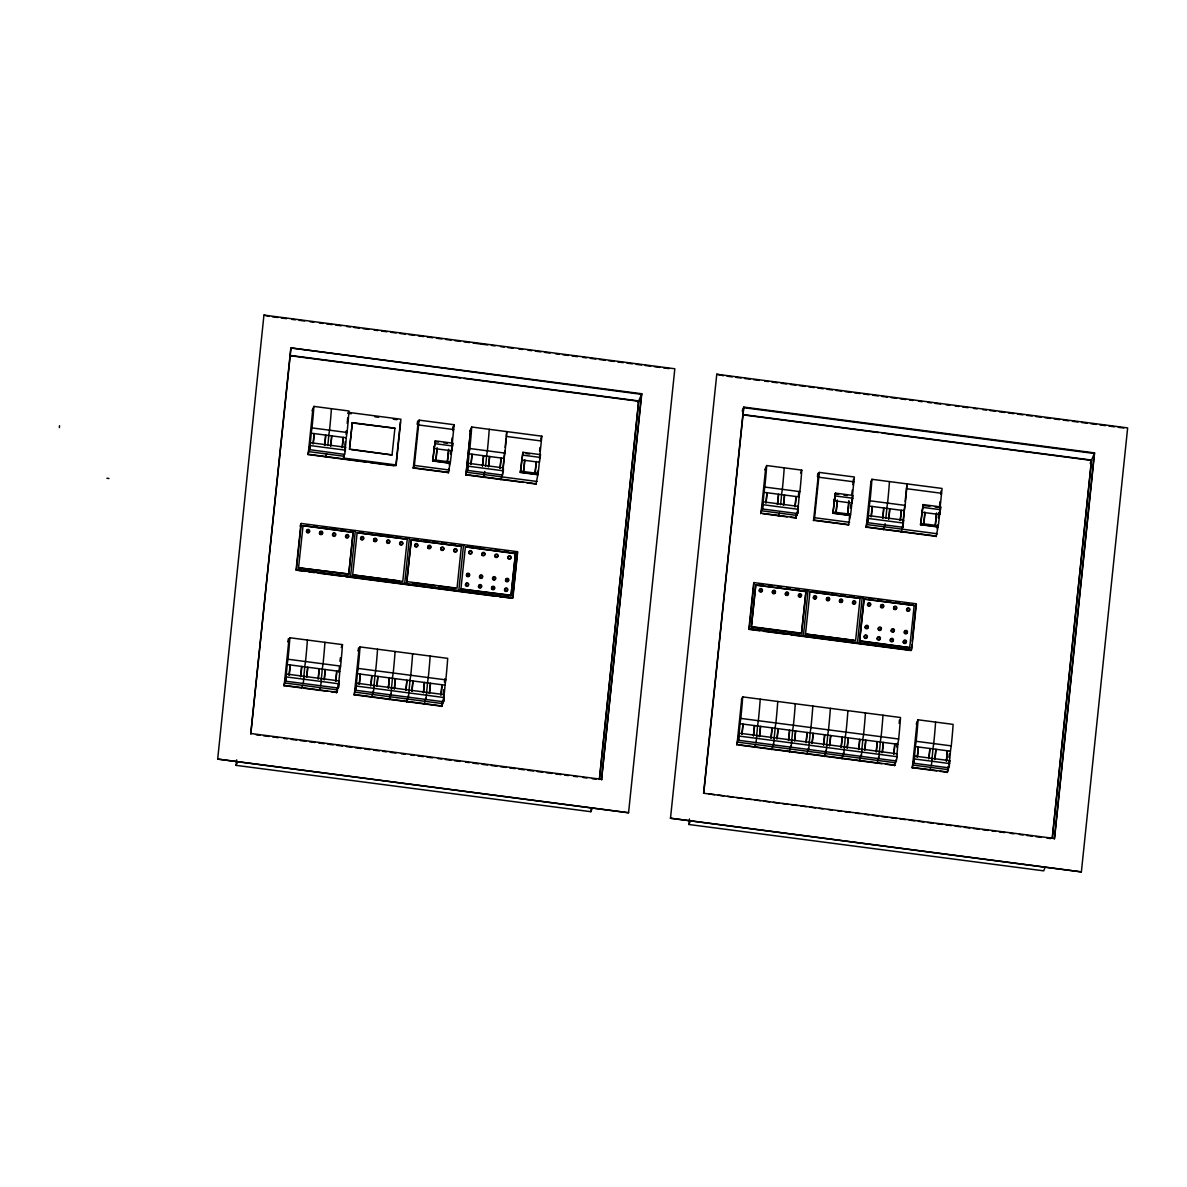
<?xml version="1.0" encoding="UTF-8"?>
<svg xmlns="http://www.w3.org/2000/svg" width="1187" height="1187" viewBox="0 0 1187 1187"><rect width="100%" height="100%" fill="white"/><g stroke="black" fill="none" stroke-linecap="round" stroke-linejoin="round"><path stroke-width="1.5" d="M286.438 674.038L285.696 681.204L338.354 688.045L338.577 687.303L339.052 680.908L286.438 674.038L283.945 685.923M310.445 442.692L309.703 449.858L309.659 446.891A13.383 1.142 -82.6 0 0 311.172 433.196L312.003 427.899A72.051 6.143 -82.6 0 0 313.872 406.399L348.948 410.984A72.051 6.143 -82.6 0 1 347.079 432.483L346.248 437.766A13.383 1.142 -82.6 0 1 344.734 451.461L345.521 447.262L310.445 442.692L307.952 454.576M345.521 447.262L344.779 454.443L309.822 449.68M355.803 690.3L443.582 701.784L444.235 698.03L444.264 694.647L356.59 683.193L355.892 690.33L355.803 687.392A13.383 1.142 -82.6 0 0 357.302 673.697L358.133 668.415A72.051 6.143 -82.6 0 0 360.002 646.915L447.692 658.355A72.051 6.143 -82.6 0 1 445.822 679.869L444.991 685.151A13.383 1.142 -82.6 0 1 443.493 698.846L441.772 706.547M467.5 470.408L502.62 475.067L503.362 470.794L503.362 467.886L468.286 463.301L467.544 470.482L467.5 467.5A13.383 1.142 -82.6 0 0 468.999 453.805L469.829 448.523A72.051 6.143 -82.6 0 0 471.699 427.023L541.851 436.178L539.536 458.523M738.477 740.287L896.348 760.971L897.016 757.677L897.09 753.79L739.249 733.18L738.566 740.317L738.462 737.379A13.383 1.142 -82.6 0 0 739.976 723.684L740.807 718.402A72.051 6.143 -82.6 0 0 742.676 696.888L900.518 717.512A72.051 6.143 -82.6 0 1 898.648 739.011L897.817 744.294A13.383 1.142 -82.6 0 1 896.838 754.368M763.271 501.834L762.529 509.015L797.649 513.556L797.872 512.814L798.347 506.419L763.271 501.834L760.778 513.719M905.147 501.567L906.987 483.866A72.051 6.143 -82.6 0 1 905.117 505.38L904.286 510.662A13.383 1.142 -82.6 0 1 902.788 524.357L902.832 527.34L903.574 520.158L868.498 515.573L867.756 522.755L867.712 519.772A13.383 1.142 -82.6 0 0 869.21 506.077L870.041 500.795A72.051 6.143 -82.6 0 0 871.911 479.296L942.063 488.45L939.57 512.547A13.383 1.142 -82.6 0 1 938.279 525.737L936.157 536.643M914.628 756.089L913.886 763.256L948.962 767.841L949.229 767.069L949.704 760.674L914.628 756.089L912.135 767.974M285.652 681.145L285.652 678.237A13.383 1.142 -82.6 0 0 287.15 664.542L287.981 659.245A72.051 6.143 -82.6 0 0 289.851 637.745L342.464 644.615A72.051 6.143 -82.6 0 1 340.595 666.115L339.764 671.412A13.383 1.142 -82.6 0 1 338.785 681.486M502.754 470.898A13.383 1.142 -82.6 0 0 504.074 458.39L504.905 453.108A72.051 6.143 -82.6 0 0 506.775 431.593L506.285 436.415L541.361 441M762.484 508.941L762.484 506.033A13.383 1.142 -82.6 0 0 763.983 492.338L764.814 487.056A72.051 6.143 -82.6 0 0 766.683 465.541L801.759 470.126A72.051 6.143 -82.6 0 1 799.89 491.626L799.059 496.923A13.383 1.142 -82.6 0 1 798.094 506.997M913.856 763.196L913.842 760.288A13.383 1.142 -82.6 0 0 915.355 746.593L916.186 741.296A72.051 6.143 -82.6 0 0 918.055 719.797L953.131 724.382A72.051 6.143 -82.6 0 1 951.262 745.881L950.431 751.163A13.383 1.142 -82.6 0 1 948.917 764.873L949.704 760.674M288.352 638.725L288.04 642.063L289.851 637.745M358.504 647.894L358.192 651.233L360.002 646.915M417.601 421.118L417.275 424.456L419.085 420.139L454.161 424.723L451.668 448.82A13.383 1.142 -82.6 0 1 451.639 449.621M817.798 473.405L817.487 476.744L819.297 472.426L854.373 476.996L851.88 501.092A13.383 1.142 -82.6 0 1 850.589 514.283L848.468 525.188M436.979 448.567L435.852 460.111A13.383 1.142 -82.6 0 0 437.113 447.722M448.493 450.081L447.365 461.624A13.383 1.142 -82.6 0 0 448.641 449.235M524.654 460.022L523.541 471.565A13.383 1.142 -82.6 0 0 524.758 460.066M536.183 461.535L535.055 473.079A13.383 1.142 -82.6 0 0 536.287 461.565M837.176 500.855L836.049 512.383A13.383 1.142 -82.6 0 0 837.325 499.994M848.868 500.706L847.577 513.897A13.383 1.142 -82.6 0 0 848.839 501.507M936.395 513.808L935.267 525.351A13.383 1.142 -82.6 0 0 936.528 512.962M59.35 427.646L59.543 425.718M217.681 759.087L263.944 315.104L674.824 368.771L628.561 812.754L217.681 759.087L628.561 812.754M592.239 808.406L590.859 811.7L236.094 765.363L236.658 759.858M290.77 348.518L250.739 734.1L291.008 347.939L641.766 393.758L601.497 779.904L641.514 394.336L291.008 347.939M288.886 640.045L284.183 685.344L336.796 692.229L337.167 688.594M296.038 570.205L300.904 524.209M312.893 408.699L308.175 454.25L395.864 465.705L400.405 421.978M301.216 523.452L296.483 569.167L512.947 597.447L517.695 551.732L301.216 523.452L300.074 526.182M298.56 567.787L303.026 525.648L353.132 532.191L348.785 574.048L298.56 567.787L348.785 574.048M343.933 454.428L343.562 458.078L396.176 464.948L400.924 419.234L348.31 412.364M344.883 445.273L345.269 441.623M346.025 434.308L346.411 430.644M347.168 423.344L347.732 417.854M349.631 447.618L352.316 422.661L394.915 428.225L392.036 454.947L351.218 449.621M349.453 449.383L352.316 422.661M348.666 574.33L353.132 532.191M338.859 672.287L339.423 666.857M339.986 661.411L340.372 657.791M336.559 692.793L338.265 685.107A13.383 1.142 -82.6 0 0 338.443 683.92M350.595 576.244L355.343 530.53M352.673 574.864L357.139 532.711L407.245 539.254L402.779 581.407L352.673 574.864L399.203 580.933M359.038 649.215L354.334 694.514L442.024 705.968L442.588 700.523M354.097 695.092L356.59 683.193M373.163 691.294L371.62 697.377M418.121 422.438L413.299 468.034L448.374 472.619M390.701 693.579L389.158 699.662M413.18 468.331L414.382 465.452L419.085 420.139M404.708 583.307L409.456 537.592M411.266 539.788L406.8 581.927L411.266 539.788L461.372 546.332L457.025 588.188L406.918 581.645M408.239 695.879L406.696 701.962M432.632 460.971L435.214 440.852L452.796 443.196L451.802 450.823L434.264 448.538L434.13 446.535A13.383 1.142 -82.6 0 1 432.84 459.725L432.632 460.971L450.17 463.271L450.377 462.01A13.383 1.142 -82.6 0 0 451.609 450.511M448.879 468.702L448.493 472.337L413.417 467.752M449.25 465.081L449.621 461.461M450.377 454.206L450.748 450.585M451.698 441.519L452.069 437.899M452.826 430.644L453.197 427.023M425.777 698.164L424.234 704.247M448.256 472.916L450.17 463.271M466.283 471.284L470.616 429.605M443.33 693.282L443.715 689.662M444.472 682.406L444.843 678.786M470.735 429.323L466.031 474.622L536.183 483.777M465.794 475.201L468.286 463.301M458.82 590.369L463.568 544.655M509.223 595.31L460.912 589.004L465.378 546.851L515.484 553.394L511.018 595.548L515.484 553.394M484.875 471.402L483.332 477.486M502.413 473.687L500.869 479.785M502.65 471.387L504.757 451.134M505.128 447.454L506.092 438.255M520.321 472.426L522.903 452.306L540.486 454.651L539.491 462.277L521.954 459.977L521.82 457.989A13.383 1.142 -82.6 0 1 520.529 471.18L520.321 472.426L537.859 474.726L538.067 473.465A13.383 1.142 -82.6 0 0 539.328 461.075M499.668 596.809L512.621 598.189L517.369 552.474L513.704 552M537.132 474.726L537.503 471.105M539.566 451.164L539.951 447.544M535.945 484.37L537.859 474.726M590.859 811.7L591.23 808.035M599.361 779.458L638.621 401.236L464.162 378.445M599.48 779.176L638.74 400.939L289.821 355.373M670.492 818.229L716.77 374.246L1127.65 427.913L1081.372 871.896L670.492 818.229L1081.372 871.896M1045.064 867.563L1043.67 870.843L688.92 824.505L689.484 819M703.802 792.664L743.834 407.096L1094.577 452.9L1054.56 838.482L703.565 793.242L743.596 407.66L1094.34 453.479L1054.323 839.061M741.712 699.188L737.008 744.501L894.835 765.111M759.814 630.787L748.863 629.347L753.611 583.633M765.719 467.841L761.015 513.155L796.091 517.74L796.477 514.105M736.756 745.065L739.249 733.18M799.697 633.25L751.386 626.944L755.733 585.072L805.958 591.334L801.492 633.487L805.958 591.334M751.386 626.944L755.852 584.79M798.347 495.988L798.732 492.368M773.375 743.566L771.832 749.65M795.854 518.304L797.56 510.618A13.383 1.142 -82.6 0 0 797.738 509.431M818.333 474.711L813.629 520.025L848.705 524.609M790.913 745.851L789.37 751.95M813.392 520.603L814.594 517.725L819.297 472.426M803.421 635.386L808.154 589.672M805.498 634.006L809.964 591.868L860.071 598.411L855.604 640.55L805.498 634.006L853.824 640.312M808.451 748.151L806.908 754.235M832.844 513.259L835.425 493.124L853.008 495.469L852.014 503.095L834.476 500.81L834.342 498.807A13.383 1.142 -82.6 0 1 833.051 511.998L832.844 513.259L850.382 515.544M849.269 519.164L849.833 513.734M850.396 508.288L850.782 504.668M851.717 495.602L852.281 490.172M852.845 484.741L853.408 479.296M825.989 750.436L824.446 756.52M870.946 481.596L866.243 526.894L936.395 536.064M843.527 752.721L841.984 758.819M866.006 527.473L868.498 515.573M857.533 642.449L862.281 596.735M859.611 641.069L864.077 598.931L914.183 605.474L909.717 647.627L859.611 641.069L864.077 598.931M861.065 755.021L859.522 761.104M885.087 523.675L883.543 529.758M878.603 757.306L877.059 763.404M904.776 505.261L902.283 529.179L901.081 532.058M896.719 746.994L897.105 743.374M899.167 723.432L899.42 720.094M894.597 765.689L896.14 759.606M920.518 524.699L923.115 504.579L940.683 506.923L939.703 514.55L922.165 512.265L922.032 510.262A13.383 1.142 -82.6 0 1 920.741 523.452L920.518 524.699L938.056 526.998M790.824 634.837L911.215 650.55L911.898 644.778M912.284 641.128L915.963 604.836M917.076 722.097L912.373 767.41L947.449 771.98L948.012 766.55M937.151 528.808L937.522 525.188M938.279 517.933L938.843 512.502M939.6 505.247L939.97 501.626M940.727 494.371L940.979 491.047M948.962 757.484L949.333 753.864M1052.365 836.776L1091.447 460.378L882.089 433.032M1052.305 838.319L1091.565 460.096L742.647 414.515M313.042 443.849L314.169 433.581A13.383 1.142 -82.6 0 1 313.205 443.656M289.034 675.195L290.162 664.928A13.383 1.142 -82.6 0 1 289.183 675.002M324.57 445.362L325.698 435.095A13.383 1.142 -82.6 0 1 324.719 445.155M300.548 676.709L301.676 666.441A13.383 1.142 -82.6 0 1 300.712 676.501M330.579 446.149L331.707 435.881A13.383 1.142 -82.6 0 1 330.743 445.941M306.75 675.774L307.7 667.213A13.383 1.142 -82.6 0 1 306.721 677.287M342.108 447.647L343.236 437.38A13.383 1.142 -82.6 0 1 342.257 447.454M318.086 678.994L319.214 668.726A13.383 1.142 -82.6 0 1 318.25 678.801M324.11 679.78L325.238 669.513A13.383 1.142 -82.6 0 1 324.259 679.587M335.624 681.293L336.752 671.011A13.383 1.142 -82.6 0 1 335.787 681.086M359.186 684.365L360.314 674.097A13.383 1.142 -82.6 0 1 359.335 684.157M370.7 685.863L371.828 675.596A13.383 1.142 -82.6 0 1 370.863 685.671M376.902 684.944L377.852 676.382A13.383 1.142 -82.6 0 1 376.873 686.457M388.238 688.163L389.366 677.881A13.383 1.142 -82.6 0 1 388.401 687.956M394.262 688.95L395.375 678.667A13.383 1.142 -82.6 0 1 394.41 688.742M405.776 690.448L406.904 680.181A13.383 1.142 -82.6 0 1 405.939 690.255M411.8 691.235L412.913 680.967A13.383 1.142 -82.6 0 1 411.948 691.042M423.314 692.733L424.442 682.466A13.383 1.142 -82.6 0 1 423.477 692.54M429.338 693.52L430.451 683.252A13.383 1.142 -82.6 0 1 429.486 693.327M440.852 695.033L441.979 684.765A13.383 1.142 -82.6 0 1 441.015 694.825M470.883 464.473L472.011 454.206A13.383 1.142 -82.6 0 1 471.046 464.265M482.412 465.972L483.539 455.704A13.383 1.142 -82.6 0 1 482.56 465.779M488.421 466.758L489.548 456.491A13.383 1.142 -82.6 0 1 488.584 466.565M499.95 468.272L501.077 457.989A13.383 1.142 -82.6 0 1 500.098 468.064M765.867 503.006L766.995 492.724A13.383 1.142 -82.6 0 1 766.016 502.798M741.845 734.352L742.973 724.07A13.383 1.142 -82.6 0 1 742.009 734.145M777.396 504.505L778.524 494.237A13.383 1.142 -82.6 0 1 777.544 504.312M753.374 735.851L754.502 725.583A13.383 1.142 -82.6 0 1 753.537 735.658M783.405 505.291L784.533 495.024A13.383 1.142 -82.6 0 1 783.554 505.098M759.383 736.637L760.511 726.37A13.383 1.142 -82.6 0 1 759.546 736.444M794.934 506.79L796.062 496.522A13.383 1.142 -82.6 0 1 795.082 506.597M770.912 738.136L772.04 727.868A13.383 1.142 -82.6 0 1 771.075 737.943M776.921 738.922L778.049 728.655A13.383 1.142 -82.6 0 1 777.084 738.729M788.45 740.436L789.578 730.168A13.383 1.142 -82.6 0 1 788.613 740.228M794.652 739.501L795.587 730.94A13.383 1.142 -82.6 0 1 794.622 741.014M805.988 742.721L807.115 732.453A13.383 1.142 -82.6 0 1 806.151 742.528M811.997 743.507L813.125 733.24A13.383 1.142 -82.6 0 1 812.16 743.314M823.526 745.021L824.653 734.738A13.383 1.142 -82.6 0 1 823.689 744.813M829.535 745.807L830.663 735.525A13.383 1.142 -82.6 0 1 829.698 745.599M841.064 747.306L842.191 737.038A13.383 1.142 -82.6 0 1 841.227 747.113M871.095 516.746L872.222 506.478A13.383 1.142 -82.6 0 1 871.243 516.553M847.073 748.092L848.201 737.824A13.383 1.142 -82.6 0 1 847.236 747.899M882.624 518.244L883.751 507.977A13.383 1.142 -82.6 0 1 882.772 518.051M858.602 749.59L859.729 739.323A13.383 1.142 -82.6 0 1 858.765 749.398M888.633 519.031L889.76 508.763A13.383 1.142 -82.6 0 1 888.781 518.838M864.804 748.671L865.738 740.109A13.383 1.142 -82.6 0 1 864.774 750.184M900.161 520.544L901.289 510.276A13.383 1.142 -82.6 0 1 900.31 520.336M876.14 751.89L877.267 741.608A13.383 1.142 -82.6 0 1 876.288 751.683M882.149 752.677L883.276 742.394A13.383 1.142 -82.6 0 1 882.312 752.469M893.677 754.175L894.805 743.908A13.383 1.142 -82.6 0 1 893.826 753.982M917.225 757.247L918.352 746.979A13.383 1.142 -82.6 0 1 917.388 757.054M928.753 758.76L929.881 748.493A13.383 1.142 -82.6 0 1 928.902 758.567M934.762 759.546L935.89 749.279A13.383 1.142 -82.6 0 1 934.926 759.339M946.291 761.045L947.419 750.777A13.383 1.142 -82.6 0 1 946.44 760.852M434.264 448.538L435.258 440.911M521.954 459.977L522.903 452.306M834.476 500.81L835.425 493.124M922.165 512.265L923.16 504.638M539.625 458.657L540.441 454.591M852.414 497.872L852.014 503.095M339.052 680.908L338.31 688.074M444.264 694.647L443.523 701.829M502.576 472.085L503.362 467.886M798.347 506.419L797.605 513.585M902.788 524.357L903.574 520.158M425.955 699.469L426.726 692.362M263.944 315.104L268.959 316.365M312.047 410.717L313.872 406.399M325.49 456.876L326.707 453.998M303.026 525.648L353.014 532.473M343.028 459.161L344.245 456.283L309.169 451.698M236.094 765.363L237.474 762.069M394.915 428.225L352.198 422.943M357.139 532.711L407.245 539.254M392.036 454.947L349.571 449.101M301.483 688.223L302.685 685.344M319.021 690.508L320.223 687.629M341.248 647.494L342.464 644.615M452.959 427.602L454.161 424.723M469.889 431.341L471.699 427.023M461.372 546.332L411.132 540.07M465.378 546.851L515.366 553.691M460.912 589.004L511.137 595.251M540.649 439.056L541.851 436.178M638.057 402.556L641.766 393.758M716.77 374.246L723.536 375.73M742.201 410.954L743.834 407.096M764.873 469.859L766.683 465.541M778.316 516.019L779.518 513.14M800.557 473.005L801.759 470.126M688.92 824.505L690.3 821.226M741.46 699.766L742.676 696.888M809.964 591.868L860.071 598.411M754.294 747.365L755.511 744.486M870.709 482.174L871.911 479.296M914.183 605.474L863.958 599.212M909.717 647.627L859.729 640.787M916.23 724.115L918.055 719.797M929.673 770.274L930.89 767.395M947.211 772.559L948.428 769.68L913.352 765.111M1090.2 463.345L1094.577 452.9M303.279 683.46L303.976 676.323M373.341 692.585L374.128 685.492M390.968 694.914L391.651 687.777M867.801 522.71L902.788 527.265M773.553 744.872L774.325 737.765M808.718 749.487L809.4 742.335M861.332 756.356L862.014 749.22M931.394 765.481L932.166 758.374M452.751 443.137L451.802 450.823M940.653 506.864L939.703 514.55M408.447 697.244L409.189 690.062M756.045 742.647L756.787 735.465M843.734 754.101L844.476 746.92M272.476 316.825L277.728 317.508M281.245 317.968L286.497 318.65M291.765 319.333L295.429 319.822M299.094 320.297L304.584 321.009M310.074 321.736L313.739 322.211M319.244 322.923L322.909 323.413M326.573 323.888L332.063 324.6M335.728 325.075L341.218 325.802M346.708 326.514L350.373 326.989M354.038 327.478L359.542 328.191M363.207 328.665L368.697 329.392M374.187 330.105L377.852 330.579M381.517 331.069L387.007 331.781M390.671 332.256L396.176 332.983M399.841 333.458L405.331 334.17M408.996 334.645L414.486 335.372M418.15 335.847L423.64 336.559M427.305 337.049L432.81 337.761M436.475 338.236L441.965 338.963M445.629 339.437L451.119 340.15M454.784 340.639L460.274 341.352M463.939 341.826L469.444 342.553M473.094 343.028L487.753 344.942M491.418 345.417L495.083 345.892M500.573 346.619L504.238 347.094M507.902 347.568L513.392 348.295M518.897 349.008L522.562 349.482M528.052 350.21L531.717 350.684M535.382 351.159L540.871 351.871M544.536 352.361L550.026 353.073M555.531 353.785L559.196 354.275M562.861 354.75L568.35 355.462M572.015 355.952L577.505 356.664M582.995 357.376L586.66 357.866M590.325 358.34L595.829 359.053M599.494 359.527L604.984 360.255M608.649 360.729L614.139 361.441M617.804 361.931L623.294 362.643M626.959 363.118L632.463 363.845M636.128 364.32L641.618 365.032M645.283 365.507L650.773 366.234M654.438 366.709L659.927 367.421M663.592 367.911L669.097 368.623M727.052 376.19L732.305 376.887M735.821 377.347L741.074 378.03M744.59 378.49L750.08 379.202M753.745 379.677L759.235 380.404M764.74 381.116L768.404 381.591M772.054 382.08L777.559 382.793M781.224 383.267L786.714 383.995M790.379 384.469L795.869 385.182M799.534 385.656L805.038 386.383M808.688 386.858L814.193 387.57M817.858 388.06L823.348 388.772M827.013 389.247L832.502 389.974M836.167 390.449L841.672 391.161M845.322 391.651L850.827 392.363M854.492 392.838L859.981 393.565M863.646 394.039L869.136 394.752M872.801 395.226L878.306 395.954M881.956 396.428L887.461 397.141M891.125 397.63L896.615 398.342M900.28 398.817L905.77 399.544M909.435 400.019L913.1 400.494M918.59 401.221L922.254 401.696M927.759 402.408L931.424 402.883M935.089 403.372L940.579 404.084M946.069 404.797L949.734 405.286M955.223 405.999L958.888 406.473M962.553 406.963L968.058 407.675M973.548 408.387L977.213 408.877M982.702 409.589L986.367 410.064M990.032 410.539L995.522 411.266M999.187 411.741L1004.692 412.453M1008.342 412.942L1013.846 413.655M1017.511 414.129L1023.001 414.856M1026.666 415.331L1032.156 416.043M1035.821 416.533L1041.325 417.245M1044.975 417.72L1050.48 418.447M1054.145 418.922L1059.635 419.634M1063.3 420.109L1068.79 420.836M1072.454 421.311L1077.959 422.023M1081.609 422.513L1087.114 423.225M1090.779 423.7L1096.269 424.427M1099.934 424.901L1105.423 425.614M1109.088 426.103L1114.593 426.816M1118.243 427.29L1123.748 428.017M289.702 355.655L460.482 377.97M744.368 415.049L878.425 432.558M347.613 413.239L351.263 413.714M375.018 416.815L378.668 417.29M393.283 419.204L396.933 419.679M418.596 424.961L453.671 429.546M818.807 477.233L853.868 481.818M906.482 488.688L941.558 493.273M434.932 441.683L438.448 442.143M443.701 442.825L447.217 443.285M526.138 453.597L529.639 454.057M835.144 493.955L838.66 494.415M843.912 495.113L847.429 495.558M922.833 505.41L929.851 506.33M935.119 507.012L938.62 507.472M435.08 443.686L452.618 445.971M522.77 455.14L540.308 457.425M835.292 495.958L852.83 498.243M922.982 507.413L940.519 509.698M312.003 427.899L347.079 432.483M469.829 448.523L504.905 453.108M764.814 487.056L799.89 491.626M870.041 500.795L905.117 505.38M311.172 433.196L346.248 437.766M468.999 453.805L504.074 458.39M763.983 492.338L799.059 496.923M869.21 506.077L904.286 510.662M432.84 459.725L450.377 462.01M520.529 471.18L538.067 473.465M833.051 511.998L850.589 514.283M920.741 523.452L938.279 525.737M432.721 460.764L450.259 463.064M520.41 472.218L537.948 474.518M832.933 513.036L850.471 515.336M920.608 524.491L938.145 526.791M310.46 445.6L345.521 450.17M468.286 466.209L503.362 470.794M763.271 504.742L798.347 509.327M868.498 518.482L903.574 523.066M414.382 465.452L449.458 470.037M466.995 472.322L537.147 481.492M761.98 510.855L797.056 515.44M814.594 517.725L849.669 522.31M867.207 524.595L937.359 533.764M465.912 474.904L523.467 482.426M527.073 482.901L536.064 484.073M762.647 513.674L787.204 516.879M790.705 517.339L795.973 518.022M813.51 520.307L848.586 524.891M866.124 527.176L936.276 536.346M308.056 454.532L366.516 462.173M370.166 462.648L393.906 465.749M106.919 478.242L108.922 478.509M313.754 525.886L317.419 526.36M322.923 527.073L326.588 527.562M332.093 528.274L335.758 528.749M341.262 529.476L344.942 529.951M350.432 530.678L354.112 531.153M359.616 531.865L363.281 532.355M368.786 533.067L372.451 533.542M377.956 534.269L381.62 534.743M387.125 535.471L390.79 535.945M396.295 536.658L399.974 537.147M405.479 537.859L409.144 538.334M414.649 539.061L418.314 539.536M423.818 540.263L427.483 540.738M432.988 541.45L436.653 541.94M442.157 542.652L445.837 543.127M451.327 543.854L455.007 544.329M460.511 545.056L464.176 545.53M467.841 546.005L473.346 546.732M477.011 547.207L480.69 547.682M495.365 549.596L499.03 550.085M504.534 550.798L508.199 551.272M759.205 584.063L762.855 584.538M768.33 585.25L771.965 585.725M777.44 586.452L781.091 586.927M786.566 587.639L790.216 588.114M795.691 588.826L799.341 589.301M804.801 590.028L808.451 590.503M813.926 591.215L817.576 591.69M823.051 592.402L826.701 592.877M832.176 593.589L835.811 594.079M841.286 594.791L844.936 595.266M850.411 595.978L854.061 596.453M859.536 597.165L863.186 597.64M868.647 598.367L872.297 598.841M877.772 599.554L881.422 600.028M886.897 600.741L890.547 601.215M896.007 601.928L899.657 602.417M905.132 603.13L908.782 603.604M755.733 585.072L805.839 591.63M751.505 626.647L801.611 633.19M412.156 582.624L435.421 585.666M439.012 586.141L455.111 588.248M296.156 569.923L512.621 598.189M748.982 629.065L911.334 650.268M297.878 570.443L305.222 571.407M308.887 571.882L314.392 572.609M318.057 573.084L341.901 576.199M345.565 576.674L496.003 596.319M763.464 631.261L787.174 634.362M287.981 659.245L340.595 666.115M358.133 668.415L445.822 679.869M740.807 718.402L898.648 739.011M916.186 741.296L951.262 745.881M287.15 664.542L339.764 671.412M357.302 673.697L444.991 685.151M739.976 723.684L897.817 744.294M915.355 746.593L950.431 751.163M286.438 676.946L339.052 683.816M356.59 686.101L444.279 697.555M739.264 736.088L897.105 756.698M914.643 758.997L949.704 763.567M285.147 683.044L337.761 689.929M355.299 692.214L442.988 703.668M737.973 742.201L895.814 762.811M284.064 685.641L300.385 687.777M304.02 688.237L327.597 691.324M331.232 691.798L336.678 692.511M354.216 694.796L441.905 706.25M738.715 745.021L881.867 763.716M885.547 764.205L894.716 765.407M912.254 767.692L936.81 770.897M940.312 771.357L945.579 772.04M250.976 733.521L601.735 779.34M256.244 734.812L259.923 735.287M263.603 735.777L269.108 736.489M272.773 736.979L278.292 737.691M283.797 738.418L287.462 738.893M291.141 739.367L296.646 740.094M300.326 740.569L305.831 741.296M309.51 741.771L315.015 742.483M318.695 742.973L324.199 743.685M327.864 744.175L333.384 744.887M337.049 745.362L342.568 746.089M346.233 746.564L351.738 747.291M355.417 747.765L360.922 748.493M364.602 748.967L370.107 749.68M373.786 750.169L379.291 750.881M382.956 751.371L386.636 751.846M390.3 752.321L395.82 753.048M401.325 753.76L405.004 754.249M410.509 754.962L414.174 755.436M417.854 755.926L423.358 756.638M427.038 757.128L432.543 757.84M438.048 758.567L441.727 759.042M445.407 759.517L450.912 760.244M454.576 760.719L460.096 761.446M465.601 762.158L469.266 762.633M472.945 763.122L478.45 763.834M482.13 764.324L487.634 765.036M491.314 765.511L496.819 766.238M500.499 766.713L506.003 767.44M509.668 767.915L515.188 768.642M518.853 769.117L524.372 769.829M528.037 770.318L533.542 771.031M537.221 771.52L542.726 772.233M546.406 772.707L551.91 773.434M555.59 773.909L561.095 774.636M564.76 775.111L568.439 775.586M573.944 776.313L577.624 776.788M583.129 777.515L586.808 777.989M592.313 778.717L595.978 779.191M709.069 793.955L714.589 794.682M718.254 795.156L723.758 795.883M727.438 796.358L732.943 797.085M736.623 797.56L742.127 798.272M745.807 798.762L751.312 799.474M754.977 799.964L760.496 800.676M764.161 801.151L769.68 801.878M773.345 802.353L778.85 803.08M782.53 803.554L788.034 804.282M791.714 804.756L797.219 805.469M800.899 805.958L806.403 806.67M810.068 807.16L815.588 807.872M819.253 808.347L822.932 808.837M828.437 809.549L832.117 810.038M837.621 810.751L841.286 811.225M844.966 811.715L850.471 812.427M855.99 813.154L859.655 813.629M865.16 814.356L868.839 814.831M872.519 815.306L878.024 816.033M881.689 816.508L887.208 817.235M890.873 817.709L896.393 818.422M900.058 818.911L905.562 819.623M909.242 820.113L914.747 820.825M918.426 821.3L923.931 822.027M927.611 822.502L933.116 823.229M936.78 823.704L942.3 824.431M945.965 824.906L951.484 825.618M955.149 826.107L960.654 826.82M964.334 827.309L969.838 828.022M973.518 828.496L979.023 829.223M982.702 829.698L988.207 830.425M991.872 830.9L995.552 831.375M999.217 831.864L1004.736 832.577M1010.241 833.304L1013.921 833.778M1019.425 834.491L1023.09 834.98M1026.77 835.455L1032.275 836.182M1035.954 836.657L1041.459 837.369M1046.964 838.096L1050.643 838.571M878.781 758.612L879.552 751.505M826.167 751.742L826.938 744.635M791.091 747.157L791.863 740.05M320.727 685.715L321.514 678.608M906.245 631.098A1.528 1.454 22.8 0 1 906.942 633.339A1.528 1.454 22.8 0 1 904.539 633.324A1.528 1.454 22.8 0 1 905.087 631.098M880.19 627.686A1.528 1.454 22.8 0 1 880.888 629.926A1.528 1.454 22.8 0 1 878.484 629.926A1.528 1.454 22.8 0 1 879.033 627.686M867.118 636.796A1.528 1.454 22.8 0 1 865.605 638.428A1.528 1.454 22.8 0 1 864.136 636.647A1.528 1.454 22.8 0 1 866.169 635.624M893.158 640.698A1.528 1.454 22.8 0 1 890.547 640.357A1.528 1.454 22.8 0 1 892.075 638.354A1.528 1.454 22.8 0 1 893.158 640.698A1.528 1.454 22.8 0 1 891.274 641.766A1.528 1.454 22.8 0 1 890.324 639.704A1.528 1.454 22.8 0 1 892.565 639.229M882.534 605.118A1.528 1.454 22.8 0 1 883.232 607.358A1.528 1.454 22.8 0 1 880.828 607.343A1.528 1.454 22.8 0 1 881.377 605.103M908.589 608.516A1.528 1.454 22.8 0 1 909.287 610.756A1.528 1.454 22.8 0 1 906.883 610.741A1.528 1.454 22.8 0 1 907.432 608.516M774.651 591.171A1.528 1.454 22.8 0 1 774.829 593.396A1.528 1.454 22.8 0 1 772.514 593.099A1.528 1.454 22.8 0 1 773.152 590.978M800.706 594.568A1.528 1.454 22.8 0 1 800.78 596.883A1.528 1.454 22.8 0 1 798.45 596.275A1.528 1.454 22.8 0 1 799.578 594.272M417.32 544.729A1.528 1.454 22.8 0 1 416.652 546.999A1.528 1.454 22.8 0 1 414.634 545.545A1.528 1.454 22.8 0 1 416.682 544.269M401.651 542.296A1.528 1.454 22.8 0 1 402.348 544.536A1.528 1.454 22.8 0 1 399.945 544.536A1.528 1.454 22.8 0 1 400.494 542.296M430.154 656.07A72.051 6.143 -82.6 0 1 428.284 677.569L427.454 682.866A13.383 1.142 -82.6 0 1 426.474 692.941M468.301 584.345A1.528 1.454 22.8 0 1 467.292 586.319A1.528 1.454 22.8 0 1 465.423 584.954A1.528 1.454 22.8 0 1 467.07 583.455M494.356 587.743A1.528 1.454 22.8 0 1 493.228 589.746A1.528 1.454 22.8 0 1 491.477 588.099A1.528 1.454 22.8 0 1 493.51 586.957M509.891 556.436A1.528 1.454 22.8 0 1 510.573 558.676A1.528 1.454 22.8 0 1 508.184 558.662A1.528 1.454 22.8 0 1 508.733 556.436M309.288 530.915A1.528 1.454 22.8 0 1 308.294 532.904A1.528 1.454 22.8 0 1 306.409 531.524A1.528 1.454 22.8 0 1 308.071 530.025M335.357 534.328A1.528 1.454 22.8 0 1 334.215 536.331A1.528 1.454 22.8 0 1 332.464 534.684A1.528 1.454 22.8 0 1 334.511 533.527M931.914 758.953A13.383 1.142 -82.6 0 0 932.893 748.878L933.724 743.596A72.051 6.143 -82.6 0 0 935.593 722.097M879.3 752.083A13.383 1.142 -82.6 0 0 880.279 742.009L881.11 736.726A72.051 6.143 -82.6 0 0 882.98 715.212M865.442 712.927A72.051 6.143 -82.6 0 1 863.572 734.427L862.741 739.724A13.383 1.142 -82.6 0 1 861.762 749.783M791.447 741.86A13.383 1.142 -82.6 0 0 792.59 730.554L793.42 725.272A72.051 6.143 -82.6 0 0 795.29 703.757M777.752 701.472A72.051 6.143 -82.6 0 1 775.883 722.972L775.052 728.269A13.383 1.142 -82.6 0 1 774.072 738.329M809.148 742.914A13.383 1.142 -82.6 0 0 810.127 732.839L810.958 727.557A72.051 6.143 -82.6 0 0 812.828 706.057M756.534 736.044A13.383 1.142 -82.6 0 0 757.514 725.969L758.345 720.687A72.051 6.143 -82.6 0 0 760.214 699.188M847.904 710.642A72.051 6.143 -82.6 0 1 846.034 732.142L845.203 737.424A13.383 1.142 -82.6 0 1 844.224 747.498M826.686 745.213A13.383 1.142 -82.6 0 0 827.665 735.139L828.496 729.842A72.051 6.143 -82.6 0 0 830.366 708.342M889.449 481.581A72.051 6.143 -82.6 0 1 887.579 503.08L886.748 508.377A13.383 1.142 -82.6 0 1 885.784 518.437M784.221 467.841A72.051 6.143 -82.6 0 1 782.352 489.341L781.521 494.623A13.383 1.142 -82.6 0 1 780.556 504.698M408.936 690.641A13.383 1.142 -82.6 0 0 409.916 680.566L410.747 675.284A72.051 6.143 -82.6 0 0 412.616 653.785M395.078 651.485A72.051 6.143 -82.6 0 1 393.209 672.999L392.378 678.281A13.383 1.142 -82.6 0 1 391.398 688.356M377.54 649.2A72.051 6.143 -82.6 0 1 375.671 670.7L374.84 675.996A13.383 1.142 -82.6 0 1 373.697 687.288M324.926 642.33A72.051 6.143 -82.6 0 1 323.057 663.83L322.226 669.112A13.383 1.142 -82.6 0 1 321.247 679.187M307.388 640.03A72.051 6.143 -82.6 0 1 305.519 661.545L304.688 666.827A13.383 1.142 -82.6 0 1 303.709 676.902M489.237 429.308A72.051 6.143 -82.6 0 1 487.367 450.808L486.536 456.105A13.383 1.142 -82.6 0 1 485.572 466.165M331.41 408.684A72.051 6.143 -82.6 0 1 329.541 430.198L328.71 435.481A13.383 1.142 -82.6 0 1 327.731 445.555M924.866 512.309L923.738 523.838A13.383 1.142 -82.6 0 0 924.97 512.339M754.042 582.609L749.294 628.324L911.646 649.526L916.394 603.812L754.042 582.609M891.303 631.291A1.528 1.454 22.8 0 0 893.915 631.632A1.528 1.454 22.8 0 0 892.832 629.288A1.528 1.454 22.8 0 0 891.303 631.291M891.556 630.712A1.528 1.454 22.8 0 0 894.152 631.054A1.528 1.454 22.8 0 0 893.069 628.724A1.528 1.454 22.8 0 0 891.556 630.712M904.583 632.419A1.528 1.454 22.8 0 0 907.18 632.76A1.528 1.454 22.8 0 0 906.111 630.416A1.528 1.454 22.8 0 0 904.583 632.419M878.528 629.021A1.528 1.454 22.8 0 0 881.125 629.362A1.528 1.454 22.8 0 0 880.042 627.018A1.528 1.454 22.8 0 0 878.528 629.021M865.249 627.893A1.528 1.454 22.8 0 0 867.86 628.235A1.528 1.454 22.8 0 0 866.777 625.89A1.528 1.454 22.8 0 0 865.249 627.893M865.486 627.315A1.528 1.454 22.8 0 0 868.098 627.656A1.528 1.454 22.8 0 0 867.014 625.312A1.528 1.454 22.8 0 0 865.486 627.315M864.492 636.959A1.528 1.454 22.8 0 0 867.103 637.3A1.528 1.454 22.8 0 0 866.02 634.956A1.528 1.454 22.8 0 0 864.492 636.959M877.282 639.229A1.528 1.454 22.8 0 0 879.879 639.57A1.528 1.454 22.8 0 0 878.81 637.226A1.528 1.454 22.8 0 0 877.282 639.229M877.519 638.651A1.528 1.454 22.8 0 0 880.131 638.992A1.528 1.454 22.8 0 0 879.048 636.662A1.528 1.454 22.8 0 0 877.519 638.651M903.337 642.627A1.528 1.454 22.8 0 0 905.933 642.968A1.528 1.454 22.8 0 0 904.865 640.639A1.528 1.454 22.8 0 0 903.337 642.627M903.574 642.063A1.528 1.454 22.8 0 0 906.185 642.404A1.528 1.454 22.8 0 0 905.102 640.06A1.528 1.454 22.8 0 0 903.574 642.063M867.593 605.311A1.528 1.454 22.8 0 0 870.205 605.652A1.528 1.454 22.8 0 0 869.121 603.308A1.528 1.454 22.8 0 0 867.593 605.311M867.831 604.732A1.528 1.454 22.8 0 0 870.442 605.073A1.528 1.454 22.8 0 0 869.359 602.729A1.528 1.454 22.8 0 0 867.831 604.732M880.858 606.438A1.528 1.454 22.8 0 0 883.469 606.78A1.528 1.454 22.8 0 0 882.386 604.435A1.528 1.454 22.8 0 0 880.858 606.438M893.648 608.708A1.528 1.454 22.8 0 0 896.259 609.05A1.528 1.454 22.8 0 0 895.176 606.72A1.528 1.454 22.8 0 0 893.648 608.708M893.9 608.145A1.528 1.454 22.8 0 0 896.497 608.471A1.528 1.454 22.8 0 0 895.413 606.142A1.528 1.454 22.8 0 0 893.9 608.145M906.927 609.836A1.528 1.454 22.8 0 0 909.524 610.177A1.528 1.454 22.8 0 0 908.441 607.848A1.528 1.454 22.8 0 0 906.927 609.836M759.368 591.171A1.528 1.454 22.8 0 0 761.965 591.512A1.528 1.454 22.8 0 0 760.897 589.167A1.528 1.454 22.8 0 0 759.368 591.171M759.606 590.592A1.528 1.454 22.8 0 0 762.202 590.933A1.528 1.454 22.8 0 0 761.134 588.604A1.528 1.454 22.8 0 0 759.606 590.592M772.633 592.298A1.528 1.454 22.8 0 0 775.23 592.639A1.528 1.454 22.8 0 0 774.161 590.295A1.528 1.454 22.8 0 0 772.633 592.298M785.423 594.568A1.528 1.454 22.8 0 0 788.02 594.91A1.528 1.454 22.8 0 0 786.951 592.58A1.528 1.454 22.8 0 0 785.423 594.568M785.66 594.004A1.528 1.454 22.8 0 0 788.272 594.346A1.528 1.454 22.8 0 0 787.189 592.001A1.528 1.454 22.8 0 0 785.66 594.004M798.688 595.696A1.528 1.454 22.8 0 0 801.299 596.037A1.528 1.454 22.8 0 0 800.216 593.708A1.528 1.454 22.8 0 0 798.688 595.696M813.481 598.248A1.528 1.454 22.8 0 0 816.077 598.574A1.528 1.454 22.8 0 0 815.009 596.245A1.528 1.454 22.8 0 0 813.481 598.248M813.718 597.669A1.528 1.454 22.8 0 0 816.33 598.011A1.528 1.454 22.8 0 0 815.246 595.666A1.528 1.454 22.8 0 0 813.718 597.669M826.508 599.939A1.528 1.454 22.8 0 0 829.105 600.281A1.528 1.454 22.8 0 0 828.036 597.936A1.528 1.454 22.8 0 0 826.508 599.939M826.745 599.361A1.528 1.454 22.8 0 0 829.357 599.702A1.528 1.454 22.8 0 0 828.274 597.373A1.528 1.454 22.8 0 0 826.745 599.361M839.535 601.646A1.528 1.454 22.8 0 0 842.132 601.987A1.528 1.454 22.8 0 0 841.064 599.643A1.528 1.454 22.8 0 0 839.535 601.646M839.773 601.067A1.528 1.454 22.8 0 0 842.384 601.408A1.528 1.454 22.8 0 0 841.301 599.064A1.528 1.454 22.8 0 0 839.773 601.067M852.563 603.352A1.528 1.454 22.8 0 0 855.174 603.679A1.528 1.454 22.8 0 0 854.091 601.349A1.528 1.454 22.8 0 0 852.563 603.352M852.8 602.773A1.528 1.454 22.8 0 0 855.412 603.115A1.528 1.454 22.8 0 0 854.328 600.77A1.528 1.454 22.8 0 0 852.8 602.773M415.02 545.59A1.528 1.454 22.8 0 0 417.616 545.931A1.528 1.454 22.8 0 0 416.548 543.587A1.528 1.454 22.8 0 0 415.02 545.59M427.795 547.86A1.528 1.454 22.8 0 0 430.406 548.201A1.528 1.454 22.8 0 0 429.323 545.872A1.528 1.454 22.8 0 0 427.795 547.86M428.047 547.296A1.528 1.454 22.8 0 0 430.644 547.622A1.528 1.454 22.8 0 0 429.575 545.293A1.528 1.454 22.8 0 0 428.047 547.296M440.822 549.566A1.528 1.454 22.8 0 0 443.434 549.907A1.528 1.454 22.8 0 0 442.35 547.563A1.528 1.454 22.8 0 0 440.822 549.566M441.074 548.987A1.528 1.454 22.8 0 0 443.671 549.329A1.528 1.454 22.8 0 0 442.603 546.999A1.528 1.454 22.8 0 0 441.074 548.987M453.864 551.272A1.528 1.454 22.8 0 0 456.461 551.614A1.528 1.454 22.8 0 0 455.378 549.269A1.528 1.454 22.8 0 0 453.864 551.272M454.102 550.694A1.528 1.454 22.8 0 0 456.698 551.035A1.528 1.454 22.8 0 0 455.63 548.691A1.528 1.454 22.8 0 0 454.102 550.694M360.655 539.091A1.528 1.454 22.8 0 0 363.267 539.432A1.528 1.454 22.8 0 0 362.183 537.103A1.528 1.454 22.8 0 0 360.655 539.091M360.893 538.512A1.528 1.454 22.8 0 0 363.504 538.853A1.528 1.454 22.8 0 0 362.421 536.524A1.528 1.454 22.8 0 0 360.893 538.512M373.682 540.797A1.528 1.454 22.8 0 0 376.294 541.138A1.528 1.454 22.8 0 0 375.211 538.794A1.528 1.454 22.8 0 0 373.682 540.797M373.92 540.219A1.528 1.454 22.8 0 0 376.531 540.56A1.528 1.454 22.8 0 0 375.448 538.215A1.528 1.454 22.8 0 0 373.92 540.219M386.71 542.504A1.528 1.454 22.8 0 0 389.321 542.845A1.528 1.454 22.8 0 0 388.238 540.5A1.528 1.454 22.8 0 0 386.71 542.504M386.962 541.925A1.528 1.454 22.8 0 0 389.559 542.266A1.528 1.454 22.8 0 0 388.475 539.922A1.528 1.454 22.8 0 0 386.962 541.925M399.989 543.631A1.528 1.454 22.8 0 0 402.586 543.958A1.528 1.454 22.8 0 0 401.503 541.628A1.528 1.454 22.8 0 0 399.989 543.631M492.605 579.211A1.528 1.454 22.8 0 0 495.202 579.553A1.528 1.454 22.8 0 0 494.133 577.223A1.528 1.454 22.8 0 0 492.605 579.211M492.842 578.633A1.528 1.454 22.8 0 0 495.454 578.974A1.528 1.454 22.8 0 0 494.371 576.645A1.528 1.454 22.8 0 0 492.842 578.633M505.632 580.918A1.528 1.454 22.8 0 0 508.229 581.259A1.528 1.454 22.8 0 0 507.161 578.915A1.528 1.454 22.8 0 0 505.632 580.918M505.87 580.339A1.528 1.454 22.8 0 0 508.481 580.68A1.528 1.454 22.8 0 0 507.398 578.336A1.528 1.454 22.8 0 0 505.87 580.339M479.578 577.52A1.528 1.454 22.8 0 0 482.174 577.846A1.528 1.454 22.8 0 0 481.106 575.517A1.528 1.454 22.8 0 0 479.578 577.52M479.815 576.941A1.528 1.454 22.8 0 0 482.412 577.283A1.528 1.454 22.8 0 0 481.343 574.938A1.528 1.454 22.8 0 0 479.815 576.941M466.55 575.814A1.528 1.454 22.8 0 0 469.147 576.155A1.528 1.454 22.8 0 0 468.079 573.811A1.528 1.454 22.8 0 0 466.55 575.814M466.788 575.235A1.528 1.454 22.8 0 0 469.384 575.576A1.528 1.454 22.8 0 0 468.316 573.232A1.528 1.454 22.8 0 0 466.788 575.235M465.794 584.879A1.528 1.454 22.8 0 0 468.39 585.221A1.528 1.454 22.8 0 0 467.307 582.876A1.528 1.454 22.8 0 0 465.794 584.879M478.569 587.15A1.528 1.454 22.8 0 0 481.18 587.491A1.528 1.454 22.8 0 0 480.097 585.146A1.528 1.454 22.8 0 0 478.569 587.15M478.821 586.571A1.528 1.454 22.8 0 0 481.418 586.912A1.528 1.454 22.8 0 0 480.334 584.583A1.528 1.454 22.8 0 0 478.821 586.571M491.848 588.277A1.528 1.454 22.8 0 0 494.445 588.618A1.528 1.454 22.8 0 0 493.377 586.274A1.528 1.454 22.8 0 0 491.848 588.277M504.623 590.562A1.528 1.454 22.8 0 0 507.235 590.903A1.528 1.454 22.8 0 0 506.152 588.559A1.528 1.454 22.8 0 0 504.623 590.562M504.876 589.984A1.528 1.454 22.8 0 0 507.472 590.325A1.528 1.454 22.8 0 0 506.404 587.98A1.528 1.454 22.8 0 0 504.876 589.984M468.895 553.231A1.528 1.454 22.8 0 0 471.491 553.572A1.528 1.454 22.8 0 0 470.423 551.228A1.528 1.454 22.8 0 0 468.895 553.231M469.132 552.652A1.528 1.454 22.8 0 0 471.729 552.994A1.528 1.454 22.8 0 0 470.66 550.664A1.528 1.454 22.8 0 0 469.132 552.652M481.922 554.937A1.528 1.454 22.8 0 0 484.519 555.279A1.528 1.454 22.8 0 0 483.45 552.934A1.528 1.454 22.8 0 0 481.922 554.937M482.159 554.359A1.528 1.454 22.8 0 0 484.756 554.7A1.528 1.454 22.8 0 0 483.688 552.356A1.528 1.454 22.8 0 0 482.159 554.359M494.949 556.629A1.528 1.454 22.8 0 0 497.546 556.97A1.528 1.454 22.8 0 0 496.478 554.641A1.528 1.454 22.8 0 0 494.949 556.629M495.187 556.065A1.528 1.454 22.8 0 0 497.798 556.406A1.528 1.454 22.8 0 0 496.715 554.062A1.528 1.454 22.8 0 0 495.187 556.065M508.214 557.756A1.528 1.454 22.8 0 0 510.825 558.098A1.528 1.454 22.8 0 0 509.742 555.768A1.528 1.454 22.8 0 0 508.214 557.756M306.78 531.45A1.528 1.454 22.8 0 0 309.392 531.791A1.528 1.454 22.8 0 0 308.308 529.447A1.528 1.454 22.8 0 0 306.78 531.45M319.57 533.735A1.528 1.454 22.8 0 0 322.167 534.061A1.528 1.454 22.8 0 0 321.098 531.731A1.528 1.454 22.8 0 0 319.57 533.735M319.807 533.156A1.528 1.454 22.8 0 0 322.419 533.497A1.528 1.454 22.8 0 0 321.336 531.153A1.528 1.454 22.8 0 0 319.807 533.156M332.835 534.847A1.528 1.454 22.8 0 0 335.446 535.189A1.528 1.454 22.8 0 0 334.363 532.859A1.528 1.454 22.8 0 0 332.835 534.847M345.625 537.132A1.528 1.454 22.8 0 0 348.236 537.474A1.528 1.454 22.8 0 0 347.153 535.129A1.528 1.454 22.8 0 0 345.625 537.132M345.862 536.554A1.528 1.454 22.8 0 0 348.474 536.895A1.528 1.454 22.8 0 0 347.39 534.551A1.528 1.454 22.8 0 0 345.862 536.554"/></g></svg>
